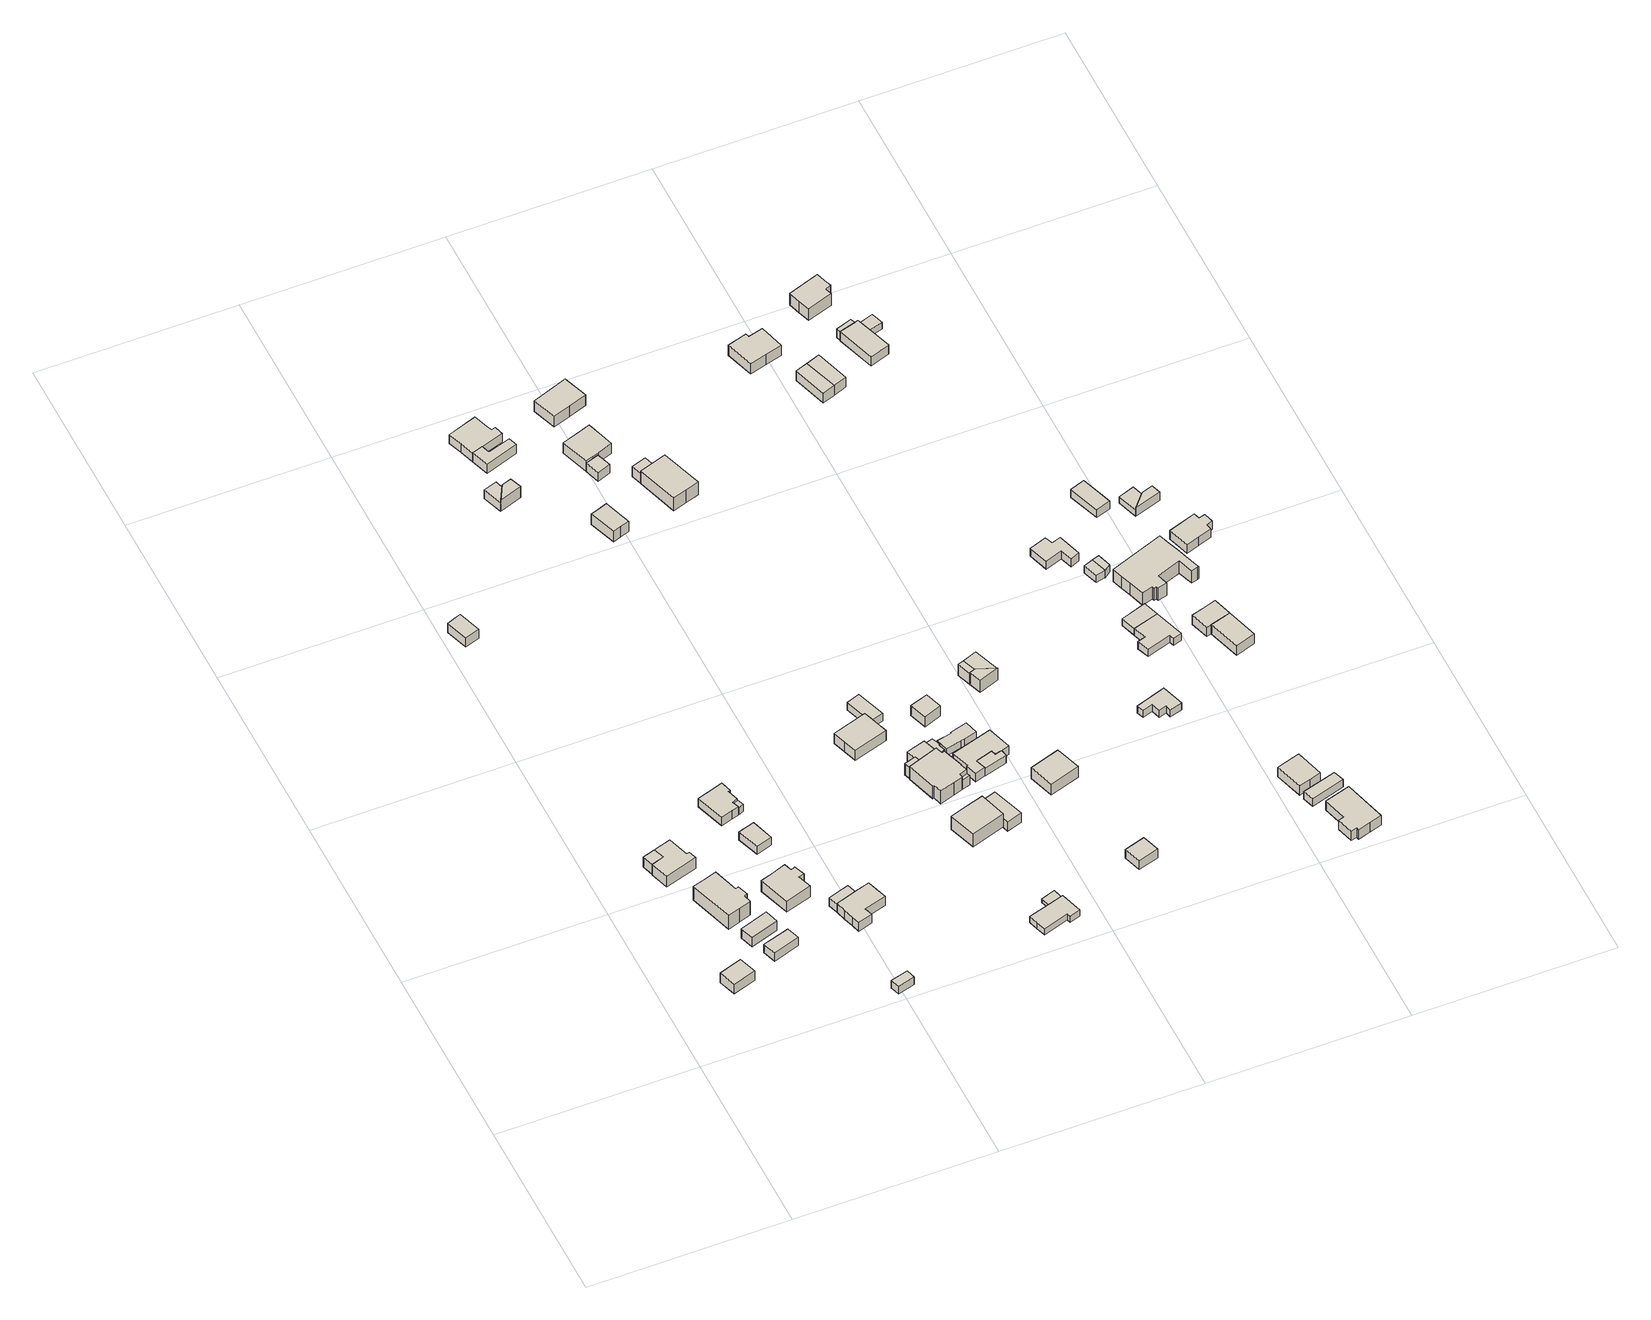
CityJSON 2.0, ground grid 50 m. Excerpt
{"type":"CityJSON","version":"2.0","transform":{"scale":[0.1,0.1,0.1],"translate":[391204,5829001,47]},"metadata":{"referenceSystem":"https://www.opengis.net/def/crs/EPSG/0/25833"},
"CityObjects":{
"building1":{"type":"Building","attributes":{"Gemeindeschluessel":"11000003","BezugspunktDach":"2200","function":"31001_1312","measuredHeight":3.08,"storeysAboveGround":1},"address":[{"country":"Germany","locality":"Berlin","thoroughfareNumber":"53","thoroughfareName":"Feldkräuterweg"}],"geometry":[{"type":"Solid","lod":"1","boundaries":[[[[0,1,2,3]],[[4,5,6,7]],[[4,7,3,2]],[[5,4,2,1]],[[6,5,1,0]],[[7,6,0,3]]]]}]},
"building2":{"type":"Building","attributes":{"Gemeindeschluessel":"11000003","BezugspunktDach":"2200","function":"51009_1610","measuredHeight":3.28,"storeysAboveGround":0},"address":[{"country":"Germany","locality":"Berlin"}],"geometry":[{"type":"Solid","lod":"1","boundaries":[[[[8,9,10,11]],[[12,13,14,15]],[[12,15,11,10]],[[13,12,10,9]],[[14,13,9,8]],[[15,14,8,11]]]]}]},
"building3":{"type":"Building","attributes":{"Gemeindeschluessel":"11000003","BezugspunktDach":"2200","function":"31001_1312","measuredHeight":3.5,"storeysAboveGround":1},"address":[{"country":"Germany","locality":"Berlin","thoroughfareNumber":"52","thoroughfareName":"Gebirgskräuterweg"}],"geometry":[{"type":"Solid","lod":"1","boundaries":[[[[16,17,18,19,20,10,9,8]],[[21,22,23,24,25,26,27,28]],[[21,28,8,9]],[[22,21,9,10]],[[23,22,10,20]],[[24,23,20,19]],[[25,24,19,18]],[[26,25,18,17]],[[27,26,17,16]],[[28,27,16,8]]]]}]},
"building4":{"type":"Building","attributes":{"Gemeindeschluessel":"11000003","BezugspunktDach":"2200","function":"31001_1312","measuredHeight":6.2,"storeysAboveGround":1},"address":[{"country":"Germany","locality":"Berlin","thoroughfareNumber":"16","thoroughfareName":"Frauenmantelweg"}],"geometry":[{"type":"Solid","lod":"1","boundaries":[[[[29,30,31,32,33,34,35,36,37,38]],[[39,40,41,42,43,44,45,46,47,48]],[[39,48,38,37]],[[40,39,37,36]],[[41,40,36,35]],[[42,41,35,34]],[[43,42,34,33]],[[44,43,33,32]],[[45,44,32,31]],[[46,45,31,30]],[[47,46,30,29]],[[48,47,29,38]]]]}]},
"building5":{"type":"Building","attributes":{"Gemeindeschluessel":"11000003","BezugspunktDach":"2200","function":"31001_2000","measuredHeight":3.15,"storeysAboveGround":1},"address":[{"country":"Germany","locality":"Berlin","thoroughfareNumber":"16 (1)","thoroughfareName":"Frauenmantelweg"}],"geometry":[{"type":"Solid","lod":"1","boundaries":[[[[49,50,51,52]],[[53,54,55,56]],[[53,56,52,51]],[[54,53,51,50]],[[55,54,50,49]],[[56,55,49,52]]]]}]},
"building6":{"type":"Building","attributes":{"Gemeindeschluessel":"11000003","BezugspunktDach":"2200","function":"31001_2000","measuredHeight":2.66,"storeysAboveGround":1},"address":[{"country":"Germany","locality":"Berlin","thoroughfareNumber":"53 (1)","thoroughfareName":"Feldkräuterweg"}],"geometry":[{"type":"Solid","lod":"1","boundaries":[[[[57,58,59,60]],[[61,62,63,64]],[[61,64,60,59]],[[62,61,59,58]],[[63,62,58,57]],[[64,63,57,60]]]]}]},
"building7":{"type":"Building","attributes":{"Gemeindeschluessel":"11000003","BezugspunktDach":"2200","function":"31001_1312","measuredHeight":3.29,"storeysAboveGround":1},"address":[{"country":"Germany","locality":"Berlin","thoroughfareNumber":"71","thoroughfareName":"Kräuterweg"}],"geometry":[{"type":"Solid","lod":"1","boundaries":[[[[65,66,67,68,69]],[[70,71,72,73,74]],[[70,74,69,68]],[[71,70,68,67]],[[72,71,67,66]],[[73,72,66,65]],[[74,73,65,69]]]]}]},
"building8":{"type":"Building","attributes":{"Gemeindeschluessel":"11000003","BezugspunktDach":"2200","function":"31001_1312","measuredHeight":4.19,"storeysAboveGround":1},"address":[{"country":"Germany","locality":"Berlin","thoroughfareNumber":"15","thoroughfareName":"Eisenkrautweg"}],"geometry":[{"type":"Solid","lod":"1","boundaries":[[[[75,76,77,78,79,80,81,82,83]],[[84,85,86,87,88,89,90,91,92]],[[84,92,83,82]],[[85,84,82,81]],[[86,85,81,80]],[[87,86,80,79]],[[88,87,79,78]],[[89,88,78,77]],[[90,89,77,76]],[[91,90,76,75]],[[92,91,75,83]]]]}]},
"building9":{"type":"Building","attributes":{"Gemeindeschluessel":"11000003","BezugspunktDach":"2200","function":"51009_1610","measuredHeight":3.32,"storeysAboveGround":0},"address":[{"country":"Germany","locality":"Berlin"}],"geometry":[{"type":"Solid","lod":"1","boundaries":[[[[93,94,95,96]],[[97,98,99,100]],[[97,100,96,95]],[[98,97,95,94]],[[99,98,94,93]],[[100,99,93,96]]]]}]},
"building10":{"type":"Building","attributes":{"Gemeindeschluessel":"11000003","BezugspunktDach":"2200","function":"31001_2000","measuredHeight":2.44,"storeysAboveGround":1},"address":[{"country":"Germany","locality":"Berlin","thoroughfareNumber":"17 (1)","thoroughfareName":"Eisenkrautweg"}],"geometry":[{"type":"Solid","lod":"1","boundaries":[[[[101,102,103,104]],[[105,106,107,108]],[[105,108,104,103]],[[106,105,103,102]],[[107,106,102,101]],[[108,107,101,104]]]]}]},
"building11":{"type":"Building","attributes":{"Gemeindeschluessel":"11000003","BezugspunktDach":"2200","function":"31001_1312","measuredHeight":3.61,"storeysAboveGround":1},"address":[{"country":"Germany","locality":"Berlin","thoroughfareNumber":"17","thoroughfareName":"Eisenkrautweg"}],"geometry":[{"type":"Solid","lod":"1","boundaries":[[[[109,110,111,112,113,114,115,116,117,118]],[[119,120,121,122,123,124,125,126,127,128]],[[119,128,118,117]],[[120,119,117,116]],[[121,120,116,115]],[[122,121,115,114]],[[123,122,114,113]],[[124,123,113,112]],[[125,124,112,111]],[[126,125,111,110]],[[127,126,110,109]],[[128,127,109,118]]]]}]},
"building12":{"type":"Building","attributes":{"Gemeindeschluessel":"11000003","BezugspunktDach":"2200","function":"51009_1610","measuredHeight":2.4,"storeysAboveGround":0},"address":[{"country":"Germany","locality":"Berlin"}],"geometry":[{"type":"Solid","lod":"1","boundaries":[[[[129,130,131,132]],[[123,133,125,124]],[[123,124,132,131]],[[133,123,131,130]],[[125,133,130,129]],[[124,125,129,132]]]]}]},
"building13":{"type":"Building","attributes":{"Gemeindeschluessel":"11000003","function":"31001_1312"},"address":[{"country":"Germany","locality":"Berlin","thoroughfareNumber":"55","thoroughfareName":"Feldkräuterweg"}],"children":["building13-1","building13-2"]},
"building13-1":{"type":"BuildingPart","attributes":{"BezugspunktDach":"2200","measuredHeight":4.91,"storeysAboveGround":1},"parents":["building13"],"geometry":[{"type":"MultiSurface","lod":"1","boundaries":[[[134,135,136,137,138,139,140,141,142,143]],[[144,145,146,147,148,149,150,151,152,153]],[[154,155,153,143,142]],[[145,144,142,141]],[[146,145,141,140]],[[147,146,140,139]],[[148,147,139,138]],[[149,148,138,137]],[[150,149,137,136]],[[151,150,136,135]],[[152,151,135,134]],[[153,152,134,143]],[[144,153,155,154]]]}]},
"building13-2":{"type":"BuildingPart","attributes":{"BezugspunktDach":"2200","measuredHeight":2.6,"storeysAboveGround":1},"parents":["building13"],"geometry":[{"type":"Solid","lod":"1","boundaries":[[[[155,154,156,157]],[[158,144,153,159]],[[158,159,157,156]],[[144,158,156,154]],[[159,153,155,157]],[[144,154,155,153]]]]}]},
"building14":{"type":"Building","attributes":{"Gemeindeschluessel":"11000003","function":"31001_1312"},"address":[{"country":"Germany","locality":"Berlin","thoroughfareNumber":"4","thoroughfareName":"Estragonweg"}],"children":["building14-1","building14-2"]},
"building14-1":{"type":"BuildingPart","attributes":{"BezugspunktDach":"2200","measuredHeight":3.6,"storeysAboveGround":1},"parents":["building14"],"geometry":[{"type":"MultiSurface","lod":"1","boundaries":[[[160,161,162,163]],[[164,165,166,167]],[[164,168,169,163,162]],[[165,164,162,161]],[[166,165,161,160]],[[167,166,160,163]],[[169,168,164,167]]]}]},
"building14-2":{"type":"BuildingPart","attributes":{"BezugspunktDach":"2200","measuredHeight":2.77,"storeysAboveGround":1},"parents":["building14"],"geometry":[{"type":"Solid","lod":"1","boundaries":[[[[169,168,170,171]],[[172,164,167,173]],[[172,173,171,170]],[[164,172,170,168]],[[173,167,169,171]],[[164,168,169,167]]]]}]},
"building15":{"type":"Building","attributes":{"Gemeindeschluessel":"11000003","BezugspunktDach":"2200","function":"31001_2000","measuredHeight":2.95,"storeysAboveGround":1},"address":[{"country":"Germany","locality":"Berlin","thoroughfareNumber":"6 (1)","thoroughfareName":"Brunnenkresseweg"}],"geometry":[{"type":"Solid","lod":"1","boundaries":[[[[174,175,176,177,178,179]],[[180,181,182,183,184,185]],[[180,185,179,178]],[[181,180,178,177]],[[182,181,177,176]],[[183,182,176,175]],[[184,183,175,174]],[[185,184,174,179]]]]}]},
"building16":{"type":"Building","attributes":{"Gemeindeschluessel":"11000003","BezugspunktDach":"2200","function":"31001_1312","measuredHeight":3.67,"storeysAboveGround":1},"address":[{"country":"Germany","locality":"Berlin","thoroughfareNumber":"6","thoroughfareName":"Brunnenkresseweg"}],"geometry":[{"type":"Solid","lod":"1","boundaries":[[[[186,187,188,189,190,191,192,193,194]],[[195,196,197,198,199,180,185,200,201]],[[195,201,194,193]],[[196,195,193,192]],[[197,196,192,191]],[[198,197,191,190]],[[199,198,190,189]],[[180,199,189,188]],[[185,180,188,187]],[[200,185,187,186]],[[201,200,186,194]]]]}]},
"building17":{"type":"Building","attributes":{"Gemeindeschluessel":"11000003","function":"31001_1312"},"address":[{"country":"Germany","locality":"Berlin","thoroughfareNumber":"12","thoroughfareName":"Eisenkrautweg"}],"children":["building17-1","building17-2"]},
"building17-1":{"type":"BuildingPart","attributes":{"BezugspunktDach":"2200","measuredHeight":3.87,"storeysAboveGround":1},"parents":["building17"],"geometry":[{"type":"Solid","lod":"1","boundaries":[[[[202,203,204,205,206,207,208,209,210]],[[211,212,213,214,215,216,217,218,219]],[[211,219,210,209]],[[212,211,209,208],[212,220,221,211]],[[213,212,208,207]],[[214,213,207,206]],[[215,214,206,205]],[[216,215,205,204]],[[217,216,204,203]],[[218,217,203,202]],[[219,218,202,210]],[[220,212,211,221]]]]}]},
"building17-2":{"type":"BuildingPart","attributes":{"BezugspunktDach":"2200","measuredHeight":1.24,"storeysAboveGround":1},"parents":["building17"],"geometry":[{"type":"Solid","lod":"1","boundaries":[[[[221,220,222,223]],[[224,212,211,225]],[[224,225,223,222]],[[212,224,222,220]],[[225,211,221,223]],[[211,212,220,221]]]]}]},
"building18":{"type":"Building","attributes":{"Gemeindeschluessel":"11000003","BezugspunktDach":"2200","function":"31001_1312","measuredHeight":4.62,"storeysAboveGround":1},"address":[{"country":"Germany","locality":"Berlin","thoroughfareNumber":"18","thoroughfareName":"Eisenkrautweg"}],"geometry":[{"type":"Solid","lod":"1","boundaries":[[[[226,227,228,229,230,231,232]],[[233,234,235,236,237,238,239]],[[233,239,232,231]],[[234,233,231,230]],[[235,234,230,229]],[[236,235,229,228]],[[237,236,228,227]],[[238,237,227,226]],[[239,238,226,232]]]]}]},
"building19":{"type":"Building","attributes":{"Gemeindeschluessel":"11000003","BezugspunktDach":"2200","function":"31001_1312","measuredHeight":3.87,"storeysAboveGround":1},"address":[{"country":"Germany","locality":"Berlin","thoroughfareNumber":"73","thoroughfareName":"Kräuterweg"}],"geometry":[{"type":"Solid","lod":"1","boundaries":[[[[240,241,242,243,244,245]],[[246,247,248,249,250,251]],[[246,251,245,244]],[[247,246,244,243]],[[248,247,243,242]],[[249,248,242,241]],[[250,249,241,240]],[[251,250,240,245]]]]}]},
"building20":{"type":"Building","attributes":{"Gemeindeschluessel":"11000003","BezugspunktDach":"2200","function":"51009_1610","measuredHeight":3.7,"storeysAboveGround":0},"address":[{"country":"Germany","locality":"Berlin"}],"geometry":[{"type":"Solid","lod":"1","boundaries":[[[[252,253,254,255]],[[256,257,258,259]],[[256,259,255,254]],[[257,256,254,253]],[[258,257,253,252]],[[259,258,252,255]]]]}]},
"building21":{"type":"Building","attributes":{"Gemeindeschluessel":"11000003","BezugspunktDach":"2200","function":"31001_1312","measuredHeight":7.26,"storeysAboveGround":1},"address":[{"country":"Germany","locality":"Berlin","thoroughfareNumber":"57","thoroughfareName":"Feldkräuterweg"}],"geometry":[{"type":"Solid","lod":"1","boundaries":[[[[260,261,262,263,264]],[[265,266,267,268,269]],[[265,269,264,263]],[[266,265,263,262]],[[267,266,262,261]],[[268,267,261,260]],[[269,268,260,264]]]]}]},
"building22":{"type":"Building","attributes":{"Gemeindeschluessel":"11000003","function":"31001_1010"},"address":[{"country":"Germany","locality":"Berlin","thoroughfareNumber":"16","thoroughfareName":"Eisenkrautweg"}],"children":["building22-1","building22-2"]},
"building22-1":{"type":"BuildingPart","attributes":{"BezugspunktDach":"2200","measuredHeight":5.64,"storeysAboveGround":1},"parents":["building22"],"geometry":[{"type":"MultiSurface","lod":"1","boundaries":[[[270,271,272,273,274,275,276,277,278,279,280,281,282,283,284,285]],[[286,287,288,289,290,291,292,293,294,295,296,297,298,299,300,301]],[[286,301,285,284]],[[302,303,284,283]],[[288,304,302,287,283,282]],[[289,288,282,281]],[[290,289,281,280]],[[291,290,280,279]],[[292,291,279,278]],[[293,292,278,277]],[[294,293,277,276]],[[295,294,276,275]],[[296,295,275,274]],[[297,296,274,273]],[[298,297,273,272]],[[299,298,272,271]],[[300,299,271,270]],[[301,300,270,285]],[[287,286,303,302]],[[302,304,288,287]]]}]},
"building22-2":{"type":"BuildingPart","attributes":{"BezugspunktDach":"2200","measuredHeight":3.3,"storeysAboveGround":1},"parents":["building22"],"geometry":[{"type":"MultiSurface","lod":"1","boundaries":[[[305,303,304,306,307,308]],[[309,310,288,286,311,312]],[[309,312,308,307]],[[310,309,307,306]],[[288,310,306,304]],[[311,286,303,305]],[[312,311,305,308]],[[287,302,303,286]],[[288,304,302,287]]]}]},
"building23":{"type":"Building","attributes":{"Gemeindeschluessel":"11000003","BezugspunktDach":"2200","function":"31001_2463","measuredHeight":2.48,"storeysAboveGround":1},"address":[{"country":"Germany","locality":"Berlin","thoroughfareNumber":"18 (1)","thoroughfareName":"Eisenkrautweg"}],"geometry":[{"type":"Solid","lod":"1","boundaries":[[[[313,314,315,316,317]],[[318,319,320,321,322]],[[318,322,317,316]],[[319,318,316,315]],[[320,319,315,314]],[[321,320,314,313]],[[322,321,313,317]]]]}]},
"building24":{"type":"Building","attributes":{"Gemeindeschluessel":"11000003","BezugspunktDach":"2200","function":"51009_1610","measuredHeight":2.98,"storeysAboveGround":0},"address":[{"country":"Germany","locality":"Berlin"}],"geometry":[{"type":"Solid","lod":"1","boundaries":[[[[323,324,325,326]],[[294,327,296,295]],[[294,295,326,325]],[[327,294,325,324]],[[296,327,324,323]],[[295,296,323,326]]]]}]},
"building25":{"type":"Building","attributes":{"Gemeindeschluessel":"11000003","BezugspunktDach":"2200","function":"31001_2000","measuredHeight":3.15,"storeysAboveGround":1},"address":[{"country":"Germany","locality":"Berlin","thoroughfareNumber":"57 (1)","thoroughfareName":"Feldkräuterweg"}],"geometry":[{"type":"Solid","lod":"1","boundaries":[[[[328,329,330,331,332]],[[333,334,335,336,337]],[[333,337,332,331]],[[334,333,331,330]],[[335,334,330,329]],[[336,335,329,328]],[[337,336,328,332]]]]}]},
"building26":{"type":"Building","attributes":{"Gemeindeschluessel":"11000003","BezugspunktDach":"2200","function":"31001_2723","measuredHeight":2.79,"storeysAboveGround":1},"address":[{"country":"Germany","locality":"Berlin","thoroughfareNumber":"16 (1)","thoroughfareName":"Eisenkrautweg"}],"geometry":[{"type":"Solid","lod":"1","boundaries":[[[[338,339,340,341,342,343]],[[344,345,346,347,289,310]],[[344,310,343,342]],[[345,344,342,341]],[[346,345,341,340]],[[347,346,340,339]],[[289,347,339,338]],[[310,289,338,343]]]]}]},
"building27":{"type":"Building","attributes":{"Gemeindeschluessel":"11000003","function":"31001_1312"},"address":[{"country":"Germany","locality":"Berlin","thoroughfareNumber":"3","thoroughfareName":"Dinkelweg"}],"children":["building27-1","building27-2"]},
"building27-1":{"type":"BuildingPart","attributes":{"BezugspunktDach":"2200","measuredHeight":4.03,"storeysAboveGround":1},"parents":["building27"],"geometry":[{"type":"MultiSurface","lod":"1","boundaries":[[[348,349,350,351,352,353]],[[354,355,356,357,358,359]],[[354,359,353,352]],[[355,354,352,351]],[[356,355,351,350]],[[357,356,350,349]],[[358,360,361,362,363,357,349,348]],[[359,358,348,353]],[[363,362,361,360,358]]]}]},
"building27-2":{"type":"BuildingPart","attributes":{"BezugspunktDach":"2200","measuredHeight":2.76,"storeysAboveGround":1},"parents":["building27"],"geometry":[{"type":"Solid","lod":"1","boundaries":[[[[364,365,361,360]],[[362,366,367,358]],[[366,362,361,365]],[[367,366,365,364]],[[358,367,364,360]],[[362,358,360,361]]]]}]},
"building28":{"type":"Building","attributes":{"Gemeindeschluessel":"11000003","BezugspunktDach":"2200","function":"31001_1312","measuredHeight":4.18,"storeysAboveGround":1},"address":[{"country":"Germany","locality":"Berlin","thoroughfareNumber":"8","thoroughfareName":"Brunnenkresseweg"}],"geometry":[{"type":"Solid","lod":"1","boundaries":[[[[368,369,370,371,372,373]],[[374,375,376,377,378,379]],[[374,379,373,372]],[[375,374,372,371]],[[376,375,371,370]],[[377,376,370,369]],[[378,377,369,368]],[[379,378,368,373]]]]}]},
"building29":{"type":"Building","attributes":{"Gemeindeschluessel":"11000003","BezugspunktDach":"2200","function":"31001_2723","measuredHeight":2.49,"storeysAboveGround":1},"address":[{"country":"Germany","locality":"Berlin","thoroughfareNumber":"15 (1)","thoroughfareName":"Dillweg"}],"geometry":[{"type":"Solid","lod":"1","boundaries":[[[[380,381,382,383,384,385,386,387,388,389]],[[390,391,392,393,394,395,396,397,398,399]],[[390,399,389,388]],[[391,390,388,387]],[[392,391,387,386]],[[393,392,386,385]],[[394,393,385,384]],[[395,394,384,383]],[[396,395,383,382]],[[397,396,382,381]],[[398,397,381,380]],[[399,398,380,389]]]]}]},
"building30":{"type":"Building","attributes":{"Gemeindeschluessel":"11000003","BezugspunktDach":"2200","function":"31001_2000","measuredHeight":3.6,"storeysAboveGround":1},"address":[{"country":"Germany","locality":"Berlin","thoroughfareNumber":"58 (1)","thoroughfareName":"Gebirgskräuterweg"}],"geometry":[{"type":"Solid","lod":"1","boundaries":[[[[400,401,402,403]],[[404,405,406,407]],[[404,407,403,402]],[[405,404,402,401]],[[406,405,401,400]],[[407,406,400,403]]]]}]},
"building31":{"type":"Building","attributes":{"Gemeindeschluessel":"11000003","BezugspunktDach":"2200","function":"31001_1010","measuredHeight":2.79,"storeysAboveGround":1},"address":[{"country":"Germany","locality":"Berlin","thoroughfareNumber":"15","thoroughfareName":"Dillweg"}],"geometry":[{"type":"Solid","lod":"1","boundaries":[[[[408,409,410,411,412,413,414,415,416,417,418]],[[419,420,421,422,423,424,425,426,427,428,429]],[[419,429,418,417]],[[420,419,417,416]],[[421,420,416,415]],[[422,421,415,414]],[[423,422,414,413]],[[424,423,413,412]],[[425,424,412,411]],[[426,425,411,410]],[[427,426,410,409]],[[428,427,409,408]],[[429,428,408,418]]]]}]},
"building32":{"type":"Building","attributes":{"Gemeindeschluessel":"11000003","BezugspunktDach":"2200","function":"51009_1610","measuredHeight":2.53,"storeysAboveGround":0},"address":[{"country":"Germany","locality":"Berlin"}],"geometry":[{"type":"Solid","lod":"1","boundaries":[[[[411,430,431,415,414,413,412]],[[432,433,434,435,436,437,438]],[[432,438,412,413]],[[433,432,413,414]],[[434,433,414,415]],[[435,434,415,431]],[[436,435,431,430]],[[437,436,430,411]],[[438,437,411,412]]]]}]},
"building33":{"type":"Building","attributes":{"Gemeindeschluessel":"11000003","function":"31001_1010"},"address":[{"country":"Germany","locality":"Berlin","thoroughfareNumber":"1","thoroughfareName":"Dinkelweg"}],"children":["building33-1","building33-2"]},
"building33-1":{"type":"BuildingPart","attributes":{"BezugspunktDach":"2200","measuredHeight":5.21,"storeysAboveGround":1},"parents":["building33"],"geometry":[{"type":"Solid","lod":"1","boundaries":[[[[439,440,441,442,443]],[[444,445,446,447,448]],[[444,448,443,442],[449,450,451,448]],[[445,444,442,441]],[[446,445,441,440]],[[447,446,440,439]],[[448,447,439,443]],[[450,449,448,451]]]]}]},
"building33-2":{"type":"BuildingPart","attributes":{"BezugspunktDach":"2200","measuredHeight":3.34,"storeysAboveGround":1},"parents":["building33"],"geometry":[{"type":"MultiSurface","lod":"1","boundaries":[[[451,450,452,453]],[[454,449,448,455]],[[454,455,453,452]],[[449,454,452,450]],[[455,448,451,453]],[[456,448,449,450,451]]]}]},
"building34":{"type":"Building","attributes":{"Gemeindeschluessel":"11000003","BezugspunktDach":"2200","function":"31001_1312","measuredHeight":2.89,"storeysAboveGround":1},"address":[{"country":"Germany","locality":"Berlin","thoroughfareNumber":"11","thoroughfareName":"Dillweg"}],"geometry":[{"type":"Solid","lod":"1","boundaries":[[[[457,458,459,460]],[[461,462,463,464]],[[461,464,460,459]],[[462,461,459,458]],[[463,462,458,457]],[[464,463,457,460]]]]}]},
"building35":{"type":"Building","attributes":{"Gemeindeschluessel":"11000003","BezugspunktDach":"2200","function":"31001_1312","measuredHeight":3.88,"storeysAboveGround":1},"address":[{"country":"Germany","locality":"Berlin","thoroughfareNumber":"59","thoroughfareName":"Feldkräuterweg"}],"geometry":[{"type":"Solid","lod":"1","boundaries":[[[[465,466,467,468,469]],[[470,471,472,473,474]],[[470,474,469,468]],[[471,470,468,467]],[[472,471,467,466]],[[473,472,466,465]],[[474,473,465,469]]]]}]},
"building36":{"type":"Building","attributes":{"Gemeindeschluessel":"11000003","BezugspunktDach":"2200","function":"51009_1610","measuredHeight":3.54,"storeysAboveGround":0},"address":[{"country":"Germany","locality":"Berlin"}],"geometry":[{"type":"Solid","lod":"1","boundaries":[[[[475,476,477,478]],[[479,480,481,482]],[[479,482,478,477]],[[480,479,477,476]],[[481,480,476,475]],[[482,481,475,478]]]]}]},
"building37":{"type":"Building","attributes":{"Gemeindeschluessel":"11000003","function":"31001_1312"},"address":[{"country":"Germany","locality":"Berlin","thoroughfareNumber":"58","thoroughfareName":"Gebirgskräuterweg"}],"children":["building37-1","building37-2"]},
"building37-1":{"type":"BuildingPart","attributes":{"BezugspunktDach":"2200","measuredHeight":3.59,"storeysAboveGround":1},"parents":["building37"],"geometry":[{"type":"MultiSurface","lod":"1","boundaries":[[[476,483,484,477]],[[485,486,480,479]],[[485,479,477,484]],[[486,485,484,483]],[[479,480,476,477]],[[480,486,483,476,487]]]}]},
"building37-2":{"type":"BuildingPart","attributes":{"BezugspunktDach":"2200","measuredHeight":3.84,"storeysAboveGround":1},"parents":["building37"],"geometry":[{"type":"MultiSurface","lod":"1","boundaries":[[[488,489,490,491]],[[480,486,492,481]],[[480,481,491,490]],[[486,483,476,490,489]],[[492,486,489,488]],[[481,492,488,491]],[[480,476,483,486]]]}]},
"building38":{"type":"Building","attributes":{"Gemeindeschluessel":"11000003","BezugspunktDach":"2200","function":"31001_1312","measuredHeight":2.31,"storeysAboveGround":1},"address":[{"country":"Germany","locality":"Berlin","thoroughfareNumber":"61","thoroughfareName":"Feldkräuterweg"}],"geometry":[{"type":"Solid","lod":"1","boundaries":[[[[493,494,495,496,497,498,499,500]],[[501,502,503,504,505,506,507,508]],[[501,508,500,499]],[[502,501,499,498]],[[503,502,498,497]],[[504,503,497,496]],[[505,504,496,495]],[[506,505,495,494]],[[507,506,494,493]],[[508,507,493,500]]]]}]},
"building39":{"type":"Building","attributes":{"Gemeindeschluessel":"11000003","BezugspunktDach":"2200","function":"31001_1312","measuredHeight":3.76,"storeysAboveGround":1},"address":[{"country":"Germany","locality":"Berlin","thoroughfareNumber":"4","thoroughfareName":"Dinkelweg"}],"geometry":[{"type":"Solid","lod":"1","boundaries":[[[[509,510,511,512,513,514,515,516]],[[517,518,519,520,521,522,523,524]],[[517,524,516,515]],[[518,517,515,514]],[[519,518,514,513]],[[520,519,513,512]],[[521,520,512,511]],[[522,521,511,510]],[[523,522,510,509]],[[524,523,509,516]]]]}]},
"building40":{"type":"Building","attributes":{"Gemeindeschluessel":"11000003","BezugspunktDach":"2200","function":"51009_1610","measuredHeight":3.21,"storeysAboveGround":0},"address":[{"country":"Germany","locality":"Berlin"}],"geometry":[{"type":"Solid","lod":"1","boundaries":[[[[525,526,527,528]],[[529,530,531,532]],[[529,532,528,527]],[[530,529,527,526]],[[531,530,526,525]],[[532,531,525,528]]]]}]},
"building41":{"type":"Building","attributes":{"Gemeindeschluessel":"11000003","BezugspunktDach":"2200","function":"31001_1312","measuredHeight":3.16,"storeysAboveGround":1},"address":[{"country":"Germany","locality":"Berlin","thoroughfareNumber":"2","thoroughfareName":"Dinkelweg"}],"geometry":[{"type":"Solid","lod":"1","boundaries":[[[[526,533,534,527]],[[535,536,530,529]],[[535,529,527,534]],[[536,535,534,533]],[[530,536,533,526]],[[529,530,526,527]]]]}]},
"building42":{"type":"Building","attributes":{"Gemeindeschluessel":"11000003","BezugspunktDach":"2200","function":"31001_1312","measuredHeight":3.94,"storeysAboveGround":1},"address":[{"country":"Germany","locality":"Berlin","thoroughfareNumber":"60","thoroughfareName":"Feldkräuterweg"}],"geometry":[{"type":"Solid","lod":"1","boundaries":[[[[537,538,539,540,541,542]],[[543,544,545,546,547,548]],[[543,548,542,541]],[[544,543,541,540]],[[545,544,540,539]],[[546,545,539,538]],[[547,546,538,537]],[[548,547,537,542]]]]}]},
"building43":{"type":"Building","attributes":{"Gemeindeschluessel":"11000003","BezugspunktDach":"2200","function":"31001_2000","measuredHeight":2.41,"storeysAboveGround":1},"address":[{"country":"Germany","locality":"Berlin","thoroughfareNumber":"10 (1)","thoroughfareName":"Dillweg"}],"geometry":[{"type":"Solid","lod":"1","boundaries":[[[[549,550,551,552]],[[553,554,555,556]],[[553,556,552,551]],[[554,553,551,550]],[[555,554,550,549]],[[556,555,549,552]]]]}]},
"building44":{"type":"Building","attributes":{"Gemeindeschluessel":"11000003","BezugspunktDach":"2200","function":"31001_1312","measuredHeight":2.58,"storeysAboveGround":1},"address":[{"country":"Germany","locality":"Berlin","thoroughfareNumber":"60","thoroughfareName":"Gebirgskräuterweg"}],"geometry":[{"type":"Solid","lod":"1","boundaries":[[[[557,558,559,560,561,562,563,564]],[[565,566,567,568,569,570,571,572]],[[565,572,564,563]],[[566,565,563,562]],[[567,566,562,561]],[[568,567,561,560]],[[569,568,560,559]],[[570,569,559,558]],[[571,570,558,557]],[[572,571,557,564]]]]}]},
"building45":{"type":"Building","attributes":{"Gemeindeschluessel":"11000003","BezugspunktDach":"2200","function":"31001_1312","measuredHeight":3.51,"storeysAboveGround":1},"address":[{"country":"Germany","locality":"Berlin","thoroughfareNumber":"10","thoroughfareName":"Dillweg"}],"geometry":[{"type":"Solid","lod":"1","boundaries":[[[[573,574,575,576,577,578,579,580,581]],[[582,583,584,585,586,587,588,589,590]],[[582,590,581,580]],[[583,582,580,579]],[[584,583,579,578]],[[585,584,578,577]],[[586,585,577,576]],[[587,586,576,575]],[[588,587,575,574]],[[589,588,574,573]],[[590,589,573,581]]]]}]},
"building46":{"type":"Building","attributes":{"Gemeindeschluessel":"11000003","BezugspunktDach":"2200","function":"31001_1312","measuredHeight":2.36,"storeysAboveGround":1},"address":[{"country":"Germany","locality":"Berlin","thoroughfareNumber":"16","thoroughfareName":"Dillweg"}],"geometry":[{"type":"Solid","lod":"1","boundaries":[[[[591,592,593,594,595,596,597,598]],[[599,600,601,602,603,604,605,606]],[[599,606,598,597]],[[600,599,597,596]],[[601,600,596,595]],[[602,601,595,594]],[[603,602,594,593]],[[604,603,593,592]],[[605,604,592,591]],[[606,605,591,598]]]]}]},
"building47":{"type":"Building","attributes":{"Gemeindeschluessel":"11000003","BezugspunktDach":"2200","function":"31001_2000","measuredHeight":2.21,"storeysAboveGround":1},"address":[{"country":"Germany","locality":"Berlin","thoroughfareNumber":"16 (1)","thoroughfareName":"Dillweg"}],"geometry":[{"type":"Solid","lod":"1","boundaries":[[[[596,595,607,608,609]],[[610,611,612,613,614]],[[610,614,609,608]],[[611,610,608,607]],[[612,611,607,595]],[[613,612,595,596]],[[614,613,596,609]]]]}]},
"building48":{"type":"Building","attributes":{"Gemeindeschluessel":"11000003","BezugspunktDach":"2200","function":"31001_2723","measuredHeight":2.36,"storeysAboveGround":1},"address":[{"country":"Germany","locality":"Berlin","thoroughfareNumber":"18","thoroughfareName":"Dillweg"}],"geometry":[{"type":"Solid","lod":"1","boundaries":[[[[615,616,617,618]],[[619,620,621,622]],[[619,622,618,617]],[[620,619,617,616]],[[621,620,616,615]],[[622,621,615,618]]]]}]},
"building49":{"type":"Building","attributes":{"Gemeindeschluessel":"11000003","BezugspunktDach":"2200","function":"31001_2723","measuredHeight":2.39,"storeysAboveGround":1},"address":[{"country":"Germany","locality":"Berlin","thoroughfareNumber":"62 (1)","thoroughfareName":"Gebirgskräuterweg"}],"geometry":[{"type":"Solid","lod":"1","boundaries":[[[[616,623,624,617]],[[625,626,627,628]],[[625,628,617,624]],[[626,625,624,623]],[[627,626,623,616]],[[628,627,616,617]]]]}]},
"building50":{"type":"Building","attributes":{"Gemeindeschluessel":"11000003","BezugspunktDach":"2200","function":"51009_1610","measuredHeight":2.76,"storeysAboveGround":0},"address":[{"country":"Germany","locality":"Berlin"}],"geometry":[{"type":"Solid","lod":"1","boundaries":[[[[629,630,631,632]],[[633,634,635,636]],[[633,636,632,631]],[[634,633,631,630]],[[635,634,630,629]],[[636,635,629,632]]]]}]},
"building51":{"type":"Building","attributes":{"Gemeindeschluessel":"11000003","BezugspunktDach":"2200","function":"31001_1312","measuredHeight":4.55,"storeysAboveGround":1},"address":[{"country":"Germany","locality":"Berlin","thoroughfareNumber":"3","thoroughfareName":"Currykrautweg"}],"geometry":[{"type":"Solid","lod":"1","boundaries":[[[[637,638,639,640,641,642,643,644]],[[645,646,647,648,649,650,651,652]],[[645,652,644,643]],[[646,645,643,642]],[[647,646,642,641]],[[648,647,641,640]],[[649,648,640,639]],[[650,649,639,638]],[[651,650,638,637]],[[652,651,637,644]]]]}]},
"building52":{"type":"Building","attributes":{"Gemeindeschluessel":"11000003","BezugspunktDach":"2200","function":"31001_1312","measuredHeight":3.1,"storeysAboveGround":1},"address":[{"country":"Germany","locality":"Berlin","thoroughfareNumber":"79","thoroughfareName":"Kräuterweg"}],"geometry":[{"type":"Solid","lod":"1","boundaries":[[[[653,654,655,656,657,658,659]],[[660,661,662,663,664,665,666]],[[660,666,659,658]],[[661,660,658,657]],[[662,661,657,656]],[[663,662,656,655]],[[664,663,655,654]],[[665,664,654,653]],[[666,665,653,659]]]]}]},
"building53":{"type":"Building","attributes":{"Gemeindeschluessel":"11000003","BezugspunktDach":"2200","function":"31001_1010","measuredHeight":5.79,"storeysAboveGround":1},"address":[{"country":"Germany","locality":"Berlin","thoroughfareNumber":"62","thoroughfareName":"Gebirgskräuterweg"}],"geometry":[{"type":"Solid","lod":"1","boundaries":[[[[667,668,669,670,671,672,673,674,675,676,677,678,679,680,681,682,683,684]],[[685,686,687,688,689,690,691,692,693,694,695,696,697,698,699,700,701,702]],[[685,702,684,683]],[[686,685,683,682]],[[687,686,682,681]],[[688,687,681,680]],[[689,688,680,679]],[[690,689,679,678]],[[691,690,678,677]],[[692,691,677,676]],[[693,692,676,675]],[[694,693,675,674]],[[695,694,674,673]],[[696,695,673,672]],[[697,696,672,671]],[[698,697,671,670]],[[699,698,670,669]],[[700,699,669,668]],[[701,700,668,667]],[[702,701,667,684]]]]}]},
"building54":{"type":"Building","attributes":{"Gemeindeschluessel":"11000003","BezugspunktDach":"2200","function":"31001_2000","measuredHeight":3.42,"storeysAboveGround":1},"address":[{"country":"Germany","locality":"Berlin","thoroughfareNumber":"63 (1)","thoroughfareName":"Feldkräuterweg"}],"geometry":[{"type":"Solid","lod":"1","boundaries":[[[[703,704,705,706,707,708]],[[709,710,711,712,713,714]],[[709,714,708,707]],[[710,709,707,706]],[[711,710,706,705]],[[712,711,705,704]],[[713,712,704,703]],[[714,713,703,708]]]]}]},
"building55":{"type":"Building","attributes":{"Gemeindeschluessel":"11000003","BezugspunktDach":"2200","function":"51009_1610","measuredHeight":2.23,"storeysAboveGround":0},"address":[{"country":"Germany","locality":"Berlin"}],"geometry":[{"type":"Solid","lod":"1","boundaries":[[[[715,716,717,718]],[[719,720,721,722]],[[719,722,718,717]],[[720,719,717,716]],[[721,720,716,715]],[[722,721,715,718]]]]}]},
"building56":{"type":"Building","attributes":{"Gemeindeschluessel":"11000003","BezugspunktDach":"2200","function":"31001_1312","measuredHeight":3.55,"storeysAboveGround":1},"address":[{"country":"Germany","locality":"Berlin","thoroughfareNumber":"63","thoroughfareName":"Feldkräuterweg"}],"geometry":[{"type":"Solid","lod":"1","boundaries":[[[[723,724,705,725]],[[726,727,728,729]],[[726,729,725,705]],[[727,726,705,724]],[[728,727,724,723]],[[729,728,723,725]]]]}]},
"building57":{"type":"Building","attributes":{"Gemeindeschluessel":"11000003","BezugspunktDach":"2200","function":"31001_2000","measuredHeight":2.61,"storeysAboveGround":1},"address":[{"country":"Germany","locality":"Berlin","thoroughfareNumber":"62 (2)","thoroughfareName":"Gebirgskräuterweg"}],"geometry":[{"type":"Solid","lod":"1","boundaries":[[[[730,731,732,733]],[[734,735,736,737]],[[734,737,733,732]],[[735,734,732,731]],[[736,735,731,730]],[[737,736,730,733]]]]}]},
"building58":{"type":"Building","attributes":{"Gemeindeschluessel":"11000003","function":"31001_1312"},"address":[{"country":"Germany","locality":"Berlin","thoroughfareNumber":"19","thoroughfareName":"Chiliweg"}],"children":["building58-1","building58-2"]},
"building58-1":{"type":"BuildingPart","attributes":{"BezugspunktDach":"2200","measuredHeight":2.1,"storeysAboveGround":1},"parents":["building58"],"geometry":[{"type":"Solid","lod":"1","boundaries":[[[[738,739,740,741]],[[742,743,744,745]],[[742,745,741,740]],[[743,742,740,739]],[[745,744,738,741]],[[744,743,739,738]]]]}]},
"building58-2":{"type":"BuildingPart","attributes":{"BezugspunktDach":"2200","measuredHeight":2.65,"storeysAboveGround":1},"parents":["building58"],"geometry":[{"type":"MultiSurface","lod":"1","boundaries":[[[746,747,748,749]],[[743,750,751,744]],[[752,739,738,744,749,748]],[[750,743,748,747]],[[751,750,747,746]],[[744,751,746,749]],[[743,744,738,739,752]]]}]},
"building59":{"type":"Building","attributes":{"Gemeindeschluessel":"11000003","BezugspunktDach":"2200","function":"31001_1312","measuredHeight":3.35,"storeysAboveGround":1},"address":[{"country":"Germany","locality":"Berlin","thoroughfareNumber":"17","thoroughfareName":"Chiliweg"}],"geometry":[{"type":"Solid","lod":"1","boundaries":[[[[753,754,755,756,757,758,759,760,761,762]],[[763,764,765,766,767,768,769,770,771,772]],[[763,772,762,761]],[[764,763,761,760]],[[765,764,760,759]],[[766,765,759,758]],[[767,766,758,757]],[[768,767,757,756]],[[769,768,756,755]],[[770,769,755,754]],[[771,770,754,753]],[[772,771,753,762]]]]}]}
},
"vertices":[
[147,144,65],[205,162,65],[190,206,65],[132,187,65],[190,206,34],[205,162,34],[147,144,34],[132,187,34],
[123,534,79],[154,545,79],[145,572,79],[114,562,79],[145,572,46],[154,545,46],[123,534,46],[114,562,46],
[137,488,79],[219,513,79],[212,534,79],[205,532,79],[188,585,79],[154,545,44],[145,572,44],[188,585,44],[205,532,44],[212,534,44],[219,513,44],[137,488,44],[123,534,44],
[212,320,85],[243,330,85],[273,340,85],[268,360,85],[276,363,85],[267,390,85],[259,387,85],[239,451,85],[208,441,85],[177,432,85],[208,441,40],[239,451,40],[259,387,40],[267,390,40],[276,363,40],[268,360,40],[273,340,40],[243,330,40],[212,320,40],[177,432,40],
[239,253,69],[309,276,69],[299,310,69],[228,286,69],[299,310,38],[309,276,38],[239,253,38],[228,286,38],
[268,195,62],[335,217,62],[324,249,62],[257,229,62],[324,249,35],[335,217,35],[268,195,35],[257,229,35],
[26,1328,71],[63,1340,71],[43,1398,71],[25,1391,71],[7,1384,71],[25,1391,41],[43,1398,41],[63,1340,41],[26,1328,41],[7,1384,41],
[352,317,72],[418,338,72],[406,373,72],[420,377,72],[410,404,72],[399,400,72],[392,420,72],[359,408,72],[326,397,72],[359,408,37],[392,420,37],[399,400,37],[410,404,37],[420,377,37],[406,373,37],[418,338,37],[352,317,37],[326,397,37],
[485,10,41],[528,22,41],[522,45,41],[478,33,41],[522,45,16],[528,22,16],[485,10,16],[478,33,16],
[361,499,66],[401,511,66],[383,568,66],[342,555,66],[383,568,41],[401,511,41],[361,499,41],[342,555,41],
[324,608,69],[354,617,69],[371,622,69],[364,639,69],[378,644,69],[369,673,69],[374,675,69],[366,702,69],[360,700,69],[300,681,69],[360,700,42],[366,702,42],[374,675,42],[369,673,42],[378,644,42],[364,639,42],[371,622,42],[354,617,42],[324,608,42],[300,681,42],
[371,622,66],[385,627,66],[378,644,66],[364,639,66],[385,627,42],
[461,248,63],[469,222,63],[475,202,63],[511,213,63],[504,233,63],[560,250,63],[551,276,63],[543,302,63],[507,291,63],[454,274,63],[507,291,34],[543,302,34],[551,276,34],[560,250,34],[504,233,34],[511,213,34],[475,202,34],[469,222,34],[461,248,34],[454,274,34],[507,291,60],[454,274,60],
[499,316,60],[446,299,60],[499,316,34],[446,299,34],
[326,1704,58],[315,1733,58],[291,1725,58],[269,1683,58],[291,1725,22],[315,1733,22],[326,1704,22],[269,1683,22],[291,1725,50],[269,1683,50],
[285,1745,50],[251,1734,50],[285,1745,22],[251,1734,22],
[287,1798,53],[371,1827,53],[363,1849,53],[306,1831,53],[299,1852,53],[272,1843,53],[299,1852,24],[306,1831,24],[363,1849,24],[371,1827,24],[287,1798,24],[272,1843,24],
[260,1879,52],[272,1843,52],[299,1852,52],[356,1870,52],[349,1894,52],[339,1890,52],[334,1904,52],[321,1940,52],[247,1915,52],[321,1940,24],[334,1904,24],[339,1890,24],[349,1894,24],[356,1870,24],[260,1879,24],[247,1915,24],
[845,65,34],[853,42,34],[917,62,34],[920,53,34],[947,62,34],[944,71,34],[930,117,34],[895,106,34],[838,89,34],[895,106,14],[930,117,14],[944,71,14],[947,62,14],[920,53,14],[917,62,14],[853,42,14],[845,65,14],[838,89,14],[930,117,26],[895,106,26],
[922,145,26],[887,133,26],[922,145,14],[887,133,14],
[667,709,63],[678,676,63],[764,703,63],[753,736,63],[748,751,63],[742,769,63],[656,742,63],[742,769,30],[748,751,30],[753,736,30],[764,703,30],[678,676,30],[667,709,30],[656,742,30],
[460,1500,54],[481,1507,54],[503,1514,54],[480,1583,54],[458,1575,54],[436,1568,54],[458,1575,21],[480,1583,21],[503,1514,21],[481,1507,21],[460,1500,21],[436,1568,21],
[764,574,71],[792,584,71],[788,598,71],[759,589,71],[788,598,34],[792,584,34],[764,574,34],[759,589,34],
[809,330,77],[894,358,77],[873,425,77],[829,412,77],[786,398,77],[829,412,34],[873,425,34],[894,358,34],[809,330,34],[786,398,34],
[787,500,74],[790,501,74],[796,479,74],[834,491,74],[857,499,74],[855,507,74],[875,514,74],[869,533,74],[870,533,74],[852,585,74],[846,582,74],[841,596,74],[840,601,74],[803,588,74],[792,584,74],[764,574,74],[792,584,32],[803,588,32],[840,601,32],[841,596,32],[846,582,32],[852,585,32],[870,533,32],[869,533,32],[875,514,32],[855,507,32],[857,499,32],[834,491,32],[796,479,32],[790,501,32],[787,500,32],[764,574,32],[803,588,65],[792,584,65],[840,601,65],
[788,598,65],[828,636,65],[827,638,65],[780,624,65],[827,638,32],[828,636,32],[788,598,32],[780,624,32],
[742,769,53],[748,751,53],[782,761,53],[757,835,53],[724,823,53],[757,835,28],[782,761,28],[748,751,28],[742,769,28],[724,823,28],
[857,499,62],[878,505,62],[875,514,62],[855,507,62],[878,505,32],
[894,358,63],[898,344,63],[937,356,63],[909,437,63],[873,425,63],[909,437,32],[937,356,32],[898,344,32],[894,358,32],[873,425,32],
[841,596,59],[860,600,59],[854,620,59],[857,621,59],[849,642,59],[828,636,59],[849,642,32],[857,621,32],[854,620,32],[860,600,32],
[490,1716,56],[526,1729,56],[563,1742,56],[540,1812,56],[503,1799,56],[466,1787,56],[503,1799,22],[540,1812,22],[563,1742,22],[526,1729,22],[490,1716,22],[466,1787,22],[490,1716,50],[523,1727,50],[523,1727,22],[517,1725,22],
[502,1678,50],[536,1690,50],[536,1690,22],[502,1678,22],
[479,1865,58],[524,1880,58],[569,1896,58],[547,1958,58],[503,1942,58],[458,1926,58],[503,1942,24],[547,1958,24],[569,1896,24],[524,1880,24],[479,1865,24],[458,1926,24],
[869,608,51],[908,619,51],[917,619,51],[949,628,51],[940,662,51],[897,650,51],[898,648,51],[879,643,51],[878,643,51],[860,639,51],[878,643,27],[879,643,27],[898,648,27],[897,650,27],[940,662,27],[949,628,27],[917,619,27],[908,619,27],[869,608,27],[860,639,27],
[862,710,57],[906,726,57],[892,769,57],[847,754,57],[892,769,24],[906,726,24],[862,710,24],[847,754,24],
[890,543,52],[888,543,52],[897,514,52],[922,522,52],[913,548,52],[956,561,52],[960,549,52],[977,554,52],[997,560,52],[978,620,52],[875,589,52],[978,620,24],[997,560,24],[977,554,24],[960,549,24],[956,561,24],[913,548,24],[922,522,24],[897,514,24],[888,543,24],[890,543,24],[875,589,24],
[922,519,52],[980,536,52],[956,561,27],[960,549,27],[977,554,27],[980,536,27],[922,519,27],[922,522,27],[913,548,27],
[620,1532,61],[655,1543,61],[689,1554,61],[655,1658,61],[587,1636,61],[655,1658,19],[689,1554,19],[655,1543,19],[620,1532,19],[587,1636,19],[624,1648,19],[624,1648,52],[587,1636,52],
[615,1675,52],[578,1663,52],[615,1675,19],[578,1663,19],[587,1636,28],
[1124,136,41],[1176,152,41],[1162,196,41],[1110,180,41],[1162,196,13],[1176,152,13],[1124,136,13],[1110,180,13],
[1033,409,60],[1109,434,60],[1099,465,60],[1088,497,60],[1013,473,60],[1088,497,25],[1099,465,25],[1109,434,25],[1033,409,25],[1013,473,25],
[1005,788,58],[1020,793,58],[1007,828,58],[992,823,58],[1007,828,22],[1020,793,22],[1005,788,22],[992,823,22],
[1067,775,58],[1043,842,58],[1043,842,22],[1067,775,22],[1020,793,48],
[1016,756,61],[1067,775,61],[1020,793,61],[1005,788,61],[1016,756,22],
[1316,546,40],[1342,553,40],[1349,531,40],[1368,537,40],[1372,523,40],[1403,532,40],[1385,588,40],[1310,563,40],[1385,588,17],[1403,532,17],[1372,523,17],[1368,537,17],[1349,531,17],[1342,553,17],[1316,546,17],[1310,563,17],
[943,1838,50],[986,1850,50],[1028,1862,50],[1010,1925,50],[973,1915,50],[970,1925,50],[964,1923,50],[921,1910,50],[964,1923,17],[970,1925,17],[973,1915,17],[1010,1925,17],[1028,1862,17],[986,1850,17],[943,1838,17],[921,1910,17],
[1056,1698,44],[1088,1709,44],[1059,1794,44],[1029,1784,44],[1059,1794,12],[1088,1709,12],[1056,1698,12],[1029,1784,12],
[1121,1721,44],[1094,1807,44],[1094,1807,12],[1121,1721,12],
[1541,200,37],[1570,209,37],[1599,218,37],[1578,289,37],[1548,280,37],[1519,271,37],[1548,280,7],[1578,289,7],[1599,218,7],[1570,209,7],[1541,200,7],[1519,271,7],
[1554,159,30],[1639,185,30],[1630,212,30],[1545,187,30],[1630,212,6],[1639,185,6],[1554,159,6],[1545,187,6],
[1300,1035,47],[1343,1049,47],[1353,1019,47],[1376,1028,47],[1357,1088,47],[1334,1080,47],[1327,1100,47],[1284,1085,47],[1327,1100,21],[1334,1080,21],[1357,1088,21],[1376,1028,21],[1353,1019,21],[1343,1049,21],[1300,1035,21],[1284,1085,21],
[1594,79,33],[1579,75,33],[1591,33,33],[1606,37,33],[1608,30,33],[1640,40,33],[1671,49,33],[1641,158,33],[1577,139,33],[1641,158,3],[1671,49,3],[1640,40,3],[1608,30,3],[1606,37,3],[1591,33,3],[1579,75,3],[1594,79,3],[1577,139,3],
[1399,704,44],[1460,724,44],[1464,711,44],[1486,719,44],[1461,794,44],[1397,774,44],[1408,741,44],[1388,735,44],[1408,741,21],[1397,774,21],[1461,794,21],[1486,719,21],[1464,711,21],[1460,724,21],[1399,704,21],[1388,735,21],
[1450,828,44],[1448,833,44],[1384,812,44],[1448,833,22],[1450,828,22],[1461,794,22],[1397,774,22],[1384,812,22],
[1384,952,46],[1408,958,46],[1395,998,46],[1371,989,46],[1395,998,23],[1408,958,23],[1384,952,23],[1371,989,23],
[1424,969,46],[1413,1004,46],[1413,1004,22],[1424,969,22],[1408,958,22],[1395,998,22],
[1166,1852,42],[1208,1864,42],[1202,1877,42],[1162,1863,42],[1202,1877,15],[1208,1864,15],[1166,1852,15],[1162,1863,15],
[1116,1963,54],[1126,1933,54],[1190,1955,54],[1184,1972,54],[1199,1979,54],[1195,1990,54],[1185,2020,54],[1107,1993,54],[1185,2020,16],[1195,1990,16],[1199,1979,16],[1184,1972,16],[1190,1955,16],[1126,1933,16],[1116,1963,16],[1107,1993,16],
[1197,1755,44],[1247,1772,44],[1226,1834,44],[1216,1863,44],[1215,1866,44],[1208,1864,44],[1166,1852,44],[1208,1864,13],[1215,1866,13],[1216,1863,13],[1226,1834,13],[1247,1772,13],[1197,1755,13],[1166,1852,13],
[1429,914,61],[1438,889,61],[1451,849,61],[1478,858,61],[1480,852,61],[1486,854,61],[1488,849,61],[1511,855,61],[1503,883,61],[1563,904,61],[1577,866,61],[1593,871,61],[1596,872,61],[1593,879,61],[1573,939,61],[1564,963,61],[1555,991,61],[1420,941,61],[1555,991,21],[1564,963,21],[1573,939,21],[1593,879,21],[1596,872,21],[1593,871,21],[1577,866,21],[1563,904,21],[1503,883,21],[1511,855,21],[1488,849,21],[1486,854,21],[1480,852,21],[1478,858,21],[1451,849,21],[1438,889,21],[1429,914,21],[1420,941,21],
[1543,710,47],[1575,719,47],[1607,729,47],[1593,776,47],[1561,766,47],[1529,756,47],[1561,766,17],[1593,776,17],[1607,729,17],[1575,719,17],[1543,710,17],[1529,756,17],
[1226,1834,37],[1264,1845,37],[1254,1876,37],[1216,1863,37],[1254,1876,15],[1264,1845,15],[1226,1834,15],[1216,1863,15],
[1581,632,47],[1631,649,47],[1556,713,47],[1607,729,16],[1631,649,16],[1581,632,16],[1556,713,16],
[1466,1132,45],[1502,1144,45],[1475,1224,45],[1438,1211,45],[1475,1224,19],[1502,1144,19],[1466,1132,19],[1438,1211,19],
[1545,1099,42],[1577,1136,42],[1568,1164,42],[1528,1150,42],[1568,1164,21],[1577,1136,21],[1545,1099,21],[1528,1150,21],
[1613,1121,48],[1605,1145,48],[1577,1136,48],[1545,1099,48],[1605,1145,21],[1613,1121,21],[1577,1136,26],
[1603,950,50],[1637,962,50],[1671,973,50],[1667,988,50],[1683,993,50],[1676,1018,50],[1660,1013,50],[1655,1029,50],[1621,1017,50],[1586,1005,50],[1621,1017,22],[1655,1029,22],[1660,1013,22],[1676,1018,22],[1683,993,22],[1667,988,22],[1671,973,22],[1637,962,22],[1603,950,22],[1586,1005,22]
]}
